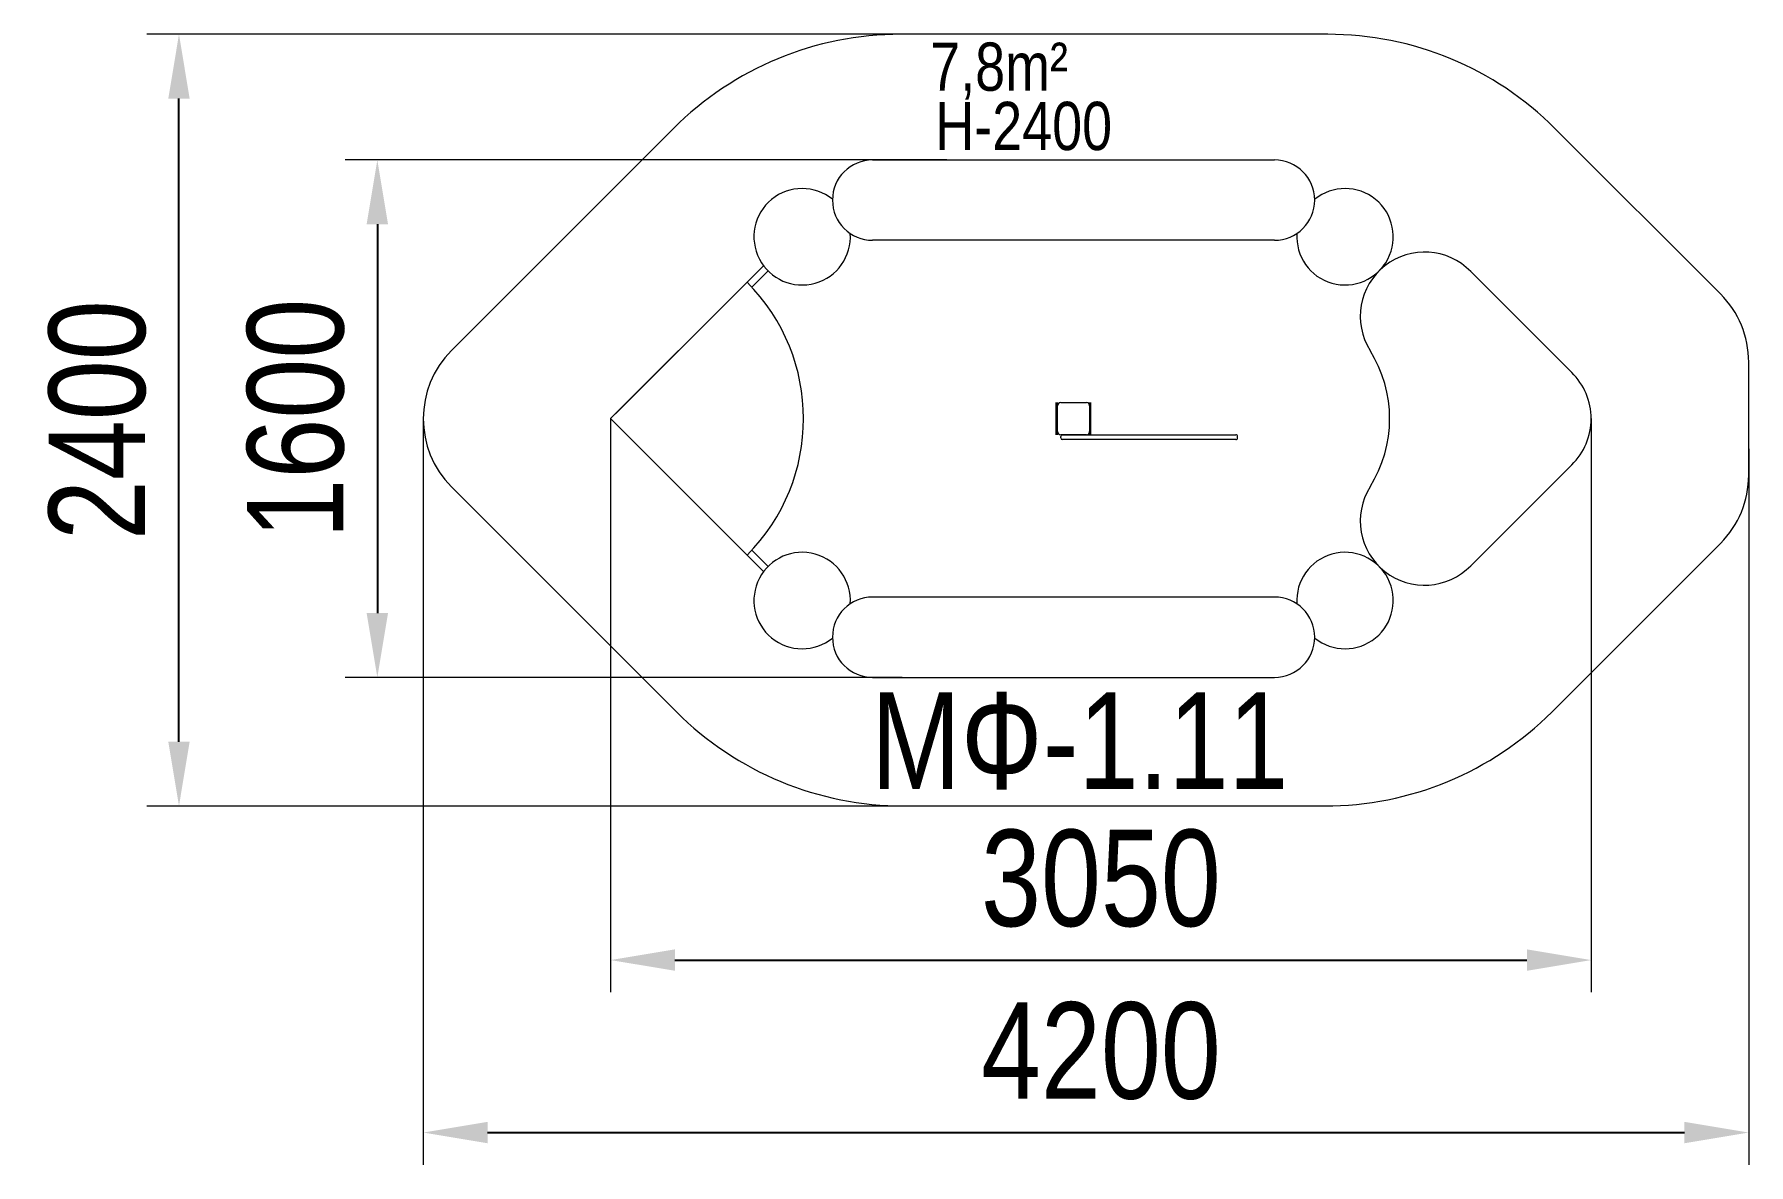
# Model space of a CAD drawing. Header units: millimetres. Extents: x -3074 to 2258, y -2007 to 1508.
import ezdxf

# ---------------------------------------------------------------- set-up
doc = ezdxf.new("R2010")
doc.units = ezdxf.units.MM
for name, color, linetype in [('DIKOM_АРТИКУЛ', 7, 'Continuous'), ('DIKOM_ЗОНА', 90, 'Continuous'), ('DIKOM_ОБЪЕКТ', 7, 'Continuous'), ('DIKOM_РАЗМЕР_ЗОНА', 7, 'Continuous'), ('DIKOM_РАЗМЕР_ОБЪЕКТА', 7, 'Continuous')]:
    doc.layers.add(name, color=color, linetype=linetype)
doc.styles.add('style1', font='arialbd.ttf', dxfattribs={"width": 0.8})
doc.dimstyles.new('1-50', dxfattribs={"dimtxt": 300, "dimasz": 200, "dimexe": 100, "dimexo": 0, "dimgap": 100, "dimtad": 1, "dimtxsty": 'style1', "dimcen": 200, "dimclrd": 7, "dimclre": 7, "dimclrt": 7, "dimadec": 1, "dimazin": 2, "dimtfac": 1, "dimtmove": 0, "dimatfit": 2, "dimfxl": 0, "dimlwd": 25, "dimlwe": 18, "dimarcsym": 0})

# ---------------------------------------------------------------- blocks, each defined once
blk = doc.blocks.new('*D0')
at = {"layer": 'DIKOM_РАЗМЕР_ОБЪЕКТА', "color": 7, "linetype": 'Continuous', "lineweight": 18, "transparency": 16777216}
for p, q in [((-236.1, 1117.5), (-2107.2, 1117.5)), ((-375.1, -491.9), (-2107.2, -491.9))]:
    blk.add_line(p, q, dxfattribs=at)
at = {"layer": 'DIKOM_РАЗМЕР_ОБЪЕКТА', "color": 7, "linetype": 'Continuous', "lineweight": 25, "transparency": 16777216}
blk.add_line((-2007.2, 917.5), (-2007.2, -291.9), dxfattribs=at)
at = {"layer": 'DIKOM_РАЗМЕР_ОБЪЕКТА', "color": 7, "linetype": 'Continuous', "lineweight": 15, "transparency": 16777216}
for points in [[(-2040.5, 917.5), (-1973.9, 917.5), (-2007.2, 1117.5)], [(-2040.5, -291.9), (-1973.9, -291.9), (-2007.2, -491.9)]]:
    blk.add_solid(points, dxfattribs=at)
at = {"layer": 'DIKOM_РАЗМЕР_ОБЪЕКТА', "color": 7, "linetype": 'Continuous', "lineweight": 40, "transparency": 16777216, "insert": (-2260.4, 312.8), "char_height": 300, "attachment_point": 5, "rotation": 90, "style": 'style1'}
blk.add_mtext('{\\fArial|b0|i0|c204|p34;1600}', dxfattribs=at)
blk = doc.blocks.new('*D1')
at = {"layer": 'DIKOM_РАЗМЕР_ОБЪЕКТА', "color": 7, "linetype": 'Continuous', "lineweight": 18, "transparency": 16777216}
for p, q in [((-1281.5, 312.8), (-1281.5, -1471.1)), ((1768.5, 312.8), (1768.5, -1471.1))]:
    blk.add_line(p, q, dxfattribs=at)
at = {"layer": 'DIKOM_РАЗМЕР_ОБЪЕКТА', "color": 7, "linetype": 'Continuous', "lineweight": 25, "transparency": 16777216}
blk.add_line((-1081.5, -1371.1), (1568.5, -1371.1), dxfattribs=at)
at = {"layer": 'DIKOM_РАЗМЕР_ОБЪЕКТА', "color": 7, "linetype": 'Continuous', "lineweight": 15, "transparency": 16777216}
for points in [[(-1081.5, -1337.7), (-1081.5, -1404.4), (-1281.5, -1371.1)], [(1568.5, -1337.7), (1568.5, -1404.4), (1768.5, -1371.1)]]:
    blk.add_solid(points, dxfattribs=at)
at = {"layer": 'DIKOM_РАЗМЕР_ОБЪЕКТА', "color": 7, "linetype": 'Continuous', "lineweight": 40, "transparency": 16777216, "insert": (243.5, -1117.8), "char_height": 300, "attachment_point": 5, "style": 'style1'}
blk.add_mtext('{\\fArial|b0|i0|c204|p34;3050}', dxfattribs=at)
blk = doc.blocks.new('*D2')
at = {"layer": 'DIKOM_РАЗМЕР_ЗОНА', "color": 7, "lineweight": 18, "transparency": 16777216}
for p, q in [((-1864.4, 312.8), (-1864.4, -2007.5)), ((2258.5, 218.6), (2258.5, -2007.5))]:
    blk.add_line(p, q, dxfattribs=at)
at = {"layer": 'DIKOM_РАЗМЕР_ЗОНА', "color": 7, "lineweight": 25, "transparency": 16777216}
blk.add_line((-1664.4, -1907.5), (2058.5, -1907.5), dxfattribs=at)
at = {"layer": 'DIKOM_РАЗМЕР_ЗОНА', "color": 7, "lineweight": 15, "transparency": 16777216}
for points in [[(-1664.4, -1874.2), (-1664.4, -1940.8), (-1864.4, -1907.5)], [(2058.5, -1874.2), (2058.5, -1940.8), (2258.5, -1907.5)]]:
    blk.add_solid(points, dxfattribs=at)
at = {"layer": 'DIKOM_РАЗМЕР_ЗОНА', "color": 7, "transparency": 16777216, "insert": (243.5, -1654.3), "char_height": 300, "attachment_point": 5, "style": 'style1'}
blk.add_mtext('{\\fArial|b0|i0|c204|p34;4200}', dxfattribs=at)
blk = doc.blocks.new('*D3')
at = {"layer": 'DIKOM_РАЗМЕР_ЗОНА', "color": 7, "lineweight": 18, "transparency": 16777216}
for p, q in [((-379.1, 1508.1), (-2724.2, 1508.1)), ((-369.8, -891.9), (-2724.2, -891.9))]:
    blk.add_line(p, q, dxfattribs=at)
at = {"layer": 'DIKOM_РАЗМЕР_ЗОНА', "color": 7, "lineweight": 25, "transparency": 16777216}
blk.add_line((-2624.2, -691.9), (-2624.2, 1308.1), dxfattribs=at)
at = {"layer": 'DIKOM_РАЗМЕР_ЗОНА', "color": 7, "lineweight": 15, "transparency": 16777216}
for points in [[(-2657.5, 1308.1), (-2590.9, 1308.1), (-2624.2, 1508.1)], [(-2657.5, -691.9), (-2590.9, -691.9), (-2624.2, -891.9)]]:
    blk.add_solid(points, dxfattribs=at)
at = {"layer": 'DIKOM_РАЗМЕР_ЗОНА', "color": 7, "transparency": 16777216, "insert": (-2877.4, 308.1), "char_height": 300, "attachment_point": 5, "rotation": 90, "style": 'style1'}
blk.add_mtext('{\\fArial|b0|i0|c204|p34;2400}', dxfattribs=at)

msp = doc.modelspace()

# ---------------------------------------------------------------- linework, layer by layer
at = {"layer": 'DIKOM_ЗОНА', "color": 3, "lineweight": 15}
msp.add_lwpolyline([(2170.596, -75.018, 0.19891237), (2258.464, 137.114), (2258.464, 488.428, 0.19891237), (2170.596, 700.56), (1655.913, 1215.243, 0.19891237), (948.806, 1508.136), (-379.065, 1508.136, 0.19891237), (-1086.171, 1215.243), (-1776.511, 524.903, 0.41421356), (-1776.511, 100.639), (-1076.901, -598.971, 0.19891237), (-369.794, -891.864), (939.536, -891.864, 0.19891237), (1646.643, -598.971), (2170.596, -75.018)], format="xyb", dxfattribs=at)
at = {"layer": 'DIKOM_ОБЪЕКТ', "color": 7, "linetype": 'Continuous', "lineweight": 15}
for p, q in [((-466.536, 1117.486), (783.464, 1117.486)), ((783.464, 867.486), (-466.536, 867.486)), ((-858.44, 735.566), (-805.721, 788.285)), ((-842.537, 721.77), (-791.917, 772.391)), ((1124.475, 786.458), (1122.649, 788.285)), ((1707.878, 456.171), (1393.657, 770.392)), ((-857.272, 737.035), (-1281.536, 312.771)), ((-1266.385, 327.621), (-860.013, 733.993)), ((104.464, 262.771), (104.464, 362.771)), ((108.464, 352.771), (108.464, 362.771)), ((108.464, 272.771), (108.464, 352.771)), ((118.464, 362.771), (198.464, 362.771)), ((208.464, 352.771), (208.464, 362.771)), ((208.464, 352.771), (208.464, 272.771)), ((212.464, 262.771), (212.464, 362.771)), ((-1281.536, 312.771), (-857.272, -111.493)), ((-1266.385, 297.922), (-805.721, -162.742)), ((108.464, 262.771), (108.464, 272.771)), ((208.464, 262.771), (208.464, 272.771)), ((198.464, 262.771), (118.464, 262.771)), ((118.464, 252.771), (118.464, 257.771)), ((123.464, 262.771), (663.464, 262.771)), ((663.464, 247.771), (123.464, 247.771)), ((668.464, 252.771), (668.464, 257.771)), ((1707.886, 169.379), (1393.657, -144.85)), ((-842.561, -96.203), (-791.917, -146.848)), ((783.464, -241.943), (-466.536, -241.943)), ((-466.536, -491.943), (783.464, -491.943))]:
    msp.add_line(p, q, dxfattribs=at)
for centre, radius, start, end in [((-466.536, 992.486), 125, 90, 270), ((783.464, 992.486), 125, 270, 90), ((-685.85, 878.457), 150, 51.028075, 3.915036), ((1002.778, 878.456), 150, 176.084872, 128.971923), ((1250.265, 630.969), 200, 44.196003, 212.027747), ((-1281.536, 312.771), 600, 315, 45), ((741.59, 312.771), 400, 327.972253, 32.027747), ((1568.463, 312.771), 200, 314.196003, 45.807277), ((118.464, 352.771), 10, 90, 180), ((198.464, 352.771), 10, 0, 90), ((118.464, 272.771), 10, 180, 270), ((198.464, 272.771), 10, 270, 0), ((123.464, 257.771), 5, 90.000242, 180), ((123.464, 252.771), 5, 180, 269.999758), ((663.464, 257.771), 5, 0, 90.000108), ((663.464, 252.771), 5, 269.999892, 0), ((1250.265, -5.427), 200, 147.972253, 315.803997), ((-685.85, -252.914), 150, 356.084978, 308.971926), ((1002.778, -252.914), 150, 231.028072, 183.914931), ((-466.536, -366.943), 125, 90, 270), ((783.464, -366.943), 125, 270, 90)]:
    msp.add_arc(centre, radius, start, end, dxfattribs=at)

# ---------------------------------------------------------------- texts
at = {"layer": 'DIKOM_АРТИКУЛ', "insert": (-471.616, -538.685), "char_height": 300, "attachment_point": 1, "style": 'style1'}
msp.add_mtext_dynamic_manual_height_columns('{\\fArial|b0|i0|c204|p34;MФ-1.11}', width=1339.6583, gutter_width=20, heights=[0], dxfattribs=at)
at = {"layer": 'DIKOM_РАЗМЕР_ОБЪЕКТА', "insert": (-287.464, 1482.536), "char_height": 150, "attachment_point": 1, "style": 'style1'}
msp.add_mtext_dynamic_manual_height_columns('{\\fArial|b0|i0|c204|p34;7,8m²}', width=5885.53069, gutter_width=20, heights=[0], dxfattribs=at)
at = {"layer": 'DIKOM_РАЗМЕР_ОБЪЕКТА', "insert": (-271.473, 1298.081), "char_height": 150, "width": 5885.53069, "attachment_point": 1, "style": 'style1'}
msp.add_mtext('{\\fArial|b0|i0|c204|p34;H-2400}', dxfattribs=at)

# ---------------------------------------------------------------- dimensions: what is measured, and where the dimension line sits
at = {"layer": 'DIKOM_РАЗМЕР_ЗОНА', "color": 3}
dim = msp.add_linear_dim(base=(-2624.21, 1508.136), p1=(-369.794, -891.864), p2=(-379.065, 1508.136), angle=90, text='{\\fArial|b0|i0|c204|p34;<>}', dimstyle='1-50', dxfattribs=at)
dim.commit()
dim.dimension.update_dxf_attribs({"geometry": '*D3', "text_midpoint": (-2624.21, 308.136), "dimtype": 160})
dim = msp.add_linear_dim(base=(2258.464, -1907.487), p1=(-1864.379, 312.771), p2=(2258.464, 218.599), text='{\\fArial|b0|i0|c204|p34;4200}', dimstyle='1-50', dxfattribs=at)
dim.commit()
dim.dimension.update_dxf_attribs({"geometry": '*D2', "text_midpoint": (243.464, -1907.487), "dimtype": 160})
at = {"layer": 'DIKOM_РАЗМЕР_ОБЪЕКТА', "color": 7, "linetype": 'Continuous', "lineweight": 40}
dim = msp.add_linear_dim(base=(-2007.21, -491.943), p1=(-236.077, 1117.486), p2=(-375.068, -491.943), angle=90, text='{\\fArial|b0|i0|c204|p34;1600}', dimstyle='1-50', dxfattribs=at)
dim.commit()
dim.dimension.update_dxf_attribs({"geometry": '*D0', "text_midpoint": (-2007.21, 312.771), "dimtype": 160})
dim = msp.add_linear_dim(base=(1768.463, -1371.053), p1=(-1281.536, 312.771), p2=(1768.463, 312.777), text='{\\fArial|b0|i0|c204|p34;<>}', dimstyle='1-50', dxfattribs=at)
dim.commit()
dim.dimension.update_dxf_attribs({"geometry": '*D1', "text_midpoint": (243.464, -1371.053), "dimtype": 160})

doc.saveas('drawing.dxf')
